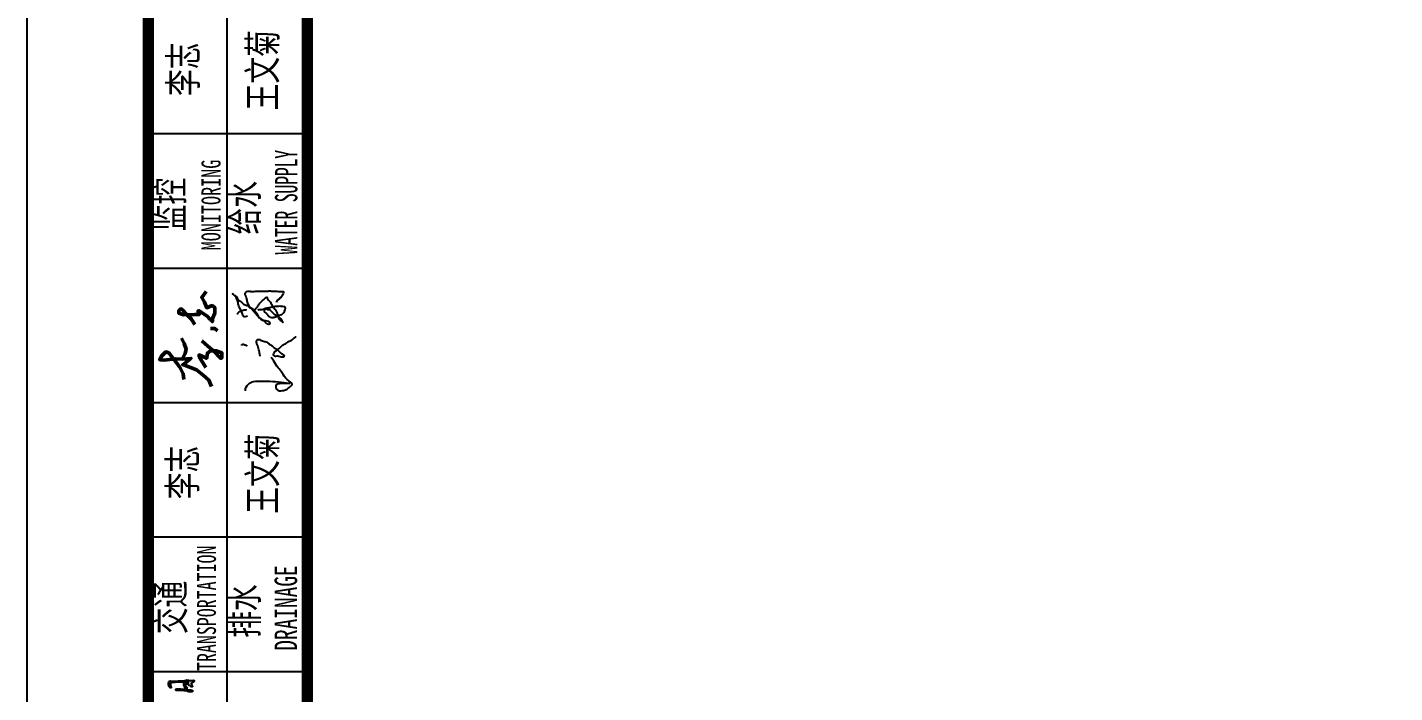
# Model space of a CAD drawing. Header units: millimetres. Extents: x 1621 to 2881, y 1542 to 1880.
# Drawn here: x 1621.2 to 1743.3, y 1652.4 to 1711.8 of the extents above; entities that cross this region are included whole.
import ezdxf

# ---------------------------------------------------------------- set-up
doc = ezdxf.new("R2010")
doc.units = ezdxf.units.MM
doc.styles.get("Standard").update_dxf_attribs({"font": '', "width": 0.7})
doc.styles.get('Standard').set_extended_font_data('仿宋_GB2312')

# ---------------------------------------------------------------- blocks, each defined once
blk = doc.blocks.new('aggh')
for points, start_tangent, end_tangent in [([(275.47, 31.64), (275.45, 31.97), (275.67, 32.06), (275.98, 32.2), (276.34, 32.37), (276.74, 32.46), (277.01, 32.56), (277.32, 32.79), (277.4, 32.92), (277.26, 32.73), (277.11, 32.55), (276.91, 32.45), (276.74, 32.23), (276.61, 32.08), (276.44, 31.82), (276.34, 31.55), (276.23, 31.46), (276.16, 31.29), (275.53, 30.74), (275.2, 30.46), (275.11, 30.19), (274.98, 29.76)], (-0.222517, 0.974929), (-0.593835, -0.804587)), ([(269.07, 31.81), (269.64, 31.55), (269.87, 31.11), (269.89, 30.32), (269.88, 29.46), (269.69, 28.02), (269.67, 28.88), (269.57, 29.16), (269.23, 29.15), (269.07, 28.89), (269.09, 28.63), (269.18, 28.3), (269.37, 28.01), (269.6, 27.8), (270.04, 28.22), (270.63, 28.67), (271.05, 29), (271.6, 29.36), (271.94, 29.59)], (0.992503, 0.122222), (0.764732, 0.644349)), ([(272.97, 32.15), (273.05, 32.08), (273.06, 32.04), (273.06, 31.94), (273.02, 31.86), (272.99, 31.77), (272.96, 31.7), (272.93, 31.66)], (0.903146, -0.429333), (-0.714285, -0.699855)), ([(274.98, 29.76), (274.79, 29.74), (274.91, 30.04), (275.12, 30.28), (275.4, 30.65), (275.76, 31.01), (276.18, 31.35), (276.52, 31.57), (276.86, 31.66), (277.11, 31.73), (277.33, 31.82), (277.54, 31.77), (277.61, 31.41), (277.59, 31.28), (277.6, 31.05), (277.62, 30.56), (277.63, 30.25), (277.63, 29.97), (277.64, 29.64), (277.62, 29.51), (277.61, 29.1), (277.6, 28.82), (277.6, 28.62), (277.59, 28.56), (277.4, 28.57), (277.27, 28.63), (277.17, 28.71), (277.04, 28.83), (276.91, 28.95), (276.85, 29.03), (276.78, 29.08), (276.74, 29.11), (276.69, 29.15)], (-0.717202, -0.696866), (-0.690772, 0.723073)), ([(275.65, 32.52), (275.93, 32.17), (276, 31.99), (276.03, 31.83), (276.03, 31.74), (276.09, 31.74)], (0.836155, -0.548494), (0.983337, -0.18179)), ([(272.03, 30.53), (272.3, 30.59), (272.69, 30.67), (272.92, 30.74), (273.17, 30.84), (273.42, 30.81), (273.48, 30.7), (273.43, 30.52), (273.31, 30.18), (273.2, 29.88), (273.05, 29.71), (272.97, 29.58), (272.77, 29.35), (272.57, 29.02), (272.31, 28.77), (272.05, 28.49), (271.97, 28.55), (271.96, 28.74), (272.04, 29.12), (272.04, 29.32), (272.19, 29.39), (272.39, 29.32), (272.54, 29.15), (272.77, 28.85), (272.98, 28.63), (273.06, 28.44), (273.19, 28.26), (273.32, 28.05), (273.49, 27.73), (273.62, 27.62), (273.67, 27.53), (273.7, 27.5), (273.69, 27.45)], (0.919781, 0.392433), (0.555861, -0.831275)), ([(275.97, 31.03), (276.15, 30.87), (276.4, 30.69), (276.64, 30.51), (277.01, 30.11), (277.12, 29.96), (276.96, 29.9), (276.73, 29.7), (276.44, 29.54), (276.31, 29.47), (276.01, 29.23), (275.78, 29.11), (275.13, 28.82), (275.07, 28.71), (274.94, 28.58), (275.38, 28.91), (275.46, 29.06), (275.59, 29.28), (275.83, 29.52), (276.01, 29.76), (276.02, 29.89), (276.09, 30.1), (275.97, 30.21), (275.71, 30.01), (275.49, 29.82), (275.36, 29.49), (275.42, 29.22), (275.55, 28.91), (275.63, 28.69), (275.72, 28.56), (276.05, 28.4), (276.25, 28.39), (276.29, 28.47), (276.31, 28.7), (276.32, 28.84), (276.31, 29.08), (276.3, 29.28), (276.25, 29.54), (276.16, 29.85), (276.11, 30.17), (276.01, 30.42), (276.01, 30.6), (275.99, 30.75)], (0.964246, -0.265009), (-0.306995, 0.951711)), ([(276.69, 29.15), (276.87, 29.01), (276.97, 28.89), (277.23, 28.66), (277.34, 28.6)], (0.667416, -0.744685), (0.972156, -0.234333))]:
    blk.add_spline(points, degree=3, dxfattribs=dict(start_tangent=start_tangent, end_tangent=end_tangent))
blk = doc.blocks.new('A$C3B8C5DC5')
at = {"linetype": 'Continuous', "lineweight": 50}
for points in [[(0.76, 4.24), (1.42, 4.31), (2.17, 4.71), (3.07, 5.41), (3.76, 5.93), (3.86, 6.26), (3.38, 6.73), (2.98, 6.93), (2.94, 6.49), (3.1, 5.18), (3.05, 4.42), (3.13, 3.45), (2.52, 4.22), (2.44, 4.37), (1.86, 2.82), (1.26, 2.1), (0.72, 1.44), (0, 1.15)], [(6.93, 3.03), (7.55, 3.41), (7.98, 3.87), (8.59, 4.44), (8.66, 4.63), (8.42, 4.82), (8.19, 4.82), (8, 4.26), (8.03, 3.06), (8.04, 2.5), (8.41, 2.66), (8.45, 2.55), (7.84, 1.66), (7.48, 1.29), (7.23, 1.06), (7.58, 1.06), (8.17, 0.79), (8.82, 0.79), (9.02, 1.09), (8.78, 1.68), (9.4, 1.94), (9.93, 2.24), (10.61, 1.77)], [(3.05, 4.42), (3.69, 4.08), (4.17, 4), (4.81, 4.21), (5.38, 4.5)], [(2.11, 1.79), (3.31, 2.53), (3.52, 2.54), (3.14, 1.72), (3.25, 1.67), (3.73, 1.61), (3.99, 1.28), (3.99, 0.62), (3.74, 0), (3.21, 0), (3.13, 0.13), (3.99, 0.95), (4.49, 1.55), (5.09, 2.25)], [(6.47, 1.27), (6.47, 0.8), (6.21, 0.48)]]:
    blk.add_lwpolyline(points, dxfattribs=at)
blk = doc.blocks.new('A$C40B702FE')
at = {"linetype": 'Continuous'}
blk.add_blockref('A$C3B8C5DC5', (0, 0), dxfattribs=at)
blk = doc.blocks.new('tk')
for points in [[(14.35, -226.76), (14.25, -226.75), (14.21, -226.74), (14.19, -226.76), (14.16, -226.8), (14.12, -226.8), (14.11, -226.8), (14.07, -226.8), (14.05, -226.81), (13.78, -226.81), (13.68, -226.81), (13.61, -226.83), (13.54, -226.83), (13.49, -226.83), (13.34, -226.84), (13.3, -226.84), (13.25, -226.85), (13.18, -226.85), (13.15, -226.84), (13.12, -226.84), (13.08, -226.84), (13.03, -226.85), (12.98, -226.86), (12.93, -226.86), (12.9, -226.85), (12.84, -226.85), (12.81, -226.84), (12.78, -226.83), (12.73, -226.84), (12.69, -226.85), (12.67, -226.86), (12.62, -226.92), (12.61, -227.04), (12.61, -227.15), (12.64, -227.23), (12.67, -227.31), (12.72, -227.41), (12.73, -227.42), (12.75, -227.44), (12.77, -227.44), (12.8, -227.43), (12.82, -227.43), (12.84, -227.43), (12.85, -227.42), (12.86, -227.4), (12.85, -227.38), (12.82, -227.31), (12.79, -227.24), (12.78, -227.18), (12.76, -227.1), (12.76, -227.02), (12.77, -226.99), (12.8, -226.97), (12.84, -226.98), (12.9, -226.99), (12.96, -226.98), (13.2, -226.98), (13.65, -226.94), (13.77, -226.94), (13.9, -226.94), (14.03, -226.94), (14.08, -226.93), (14.11, -226.92), (14.13, -226.93), (14.17, -226.93), (14.23, -226.93), (14.26, -226.92), (14.29, -226.92), (14.33, -226.92), (14.35, -226.93), (14.36, -226.96), (14.38, -226.99), (14.38, -227.01), (14.36, -227.01), (14.32, -227.02), (14.3, -227.01), (14.27, -226.98), (14.23, -226.97), (14.18, -226.96), (14.15, -226.95), (14.11, -226.94), (14.07, -226.95), (14.03, -226.97), (14.01, -226.99), (13.98, -227.02), (13.97, -227.06), (13.97, -227.1), (13.98, -227.2), (14, -227.31), (14.05, -227.4), (14.08, -227.47), (14.11, -227.51), (14.12, -227.52), (14.15, -227.53), (14.2, -227.51), (14.24, -227.49), (14.25, -227.46), (14.26, -227.42), (14.26, -227.4), (14.24, -227.39), (14.21, -227.36), (14.19, -227.37), (14.18, -227.35), (14.16, -227.33), (14.13, -227.32), (14.13, -227.3), (14.13, -227.28), (14.12, -227.26), (14.12, -227.23), (14.12, -227.2), (14.1, -227.18), (14.09, -227.16), (14.1, -227.14), (14.13, -227.11), (14.15, -227.1), (14.18, -227.1), (14.21, -227.11), (14.28, -227.12), (14.32, -227.14), (14.38, -227.19), (14.39, -227.2), (14.4, -227.2), (14.43, -227.2), (14.46, -227.22), (14.54, -227.27), (14.61, -227.31), (14.63, -227.35), (14.66, -227.35), (14.68, -227.35), (14.72, -227.35), (14.74, -227.33), (14.74, -227.3), (14.73, -227.25), (14.7, -227.15), (14.65, -227.09), (14.64, -227.07), (14.69, -227.01), (14.72, -227), (14.79, -226.97), (14.85, -226.95), (14.88, -226.91), (14.91, -226.87), (14.91, -226.83), (14.9, -226.79), (14.87, -226.78), (14.84, -226.77), (14.82, -226.78), (14.8, -226.79), (14.77, -226.8), (14.75, -226.79), (14.72, -226.79), (14.7, -226.79), (14.39, -226.78), (14.38, -226.77)], [(13.25, -227.65), (13.25, -227.6), (13.26, -227.56), (13.27, -227.55), (13.3, -227.55), (13.36, -227.54), (13.41, -227.53), (13.44, -227.54), (13.47, -227.55), (13.52, -227.54), (13.54, -227.53), (13.58, -227.54), (13.62, -227.54), (13.67, -227.54), (13.69, -227.54), (13.73, -227.55), (13.75, -227.55), (13.79, -227.56), (13.83, -227.55), (13.86, -227.55), (13.88, -227.56), (13.89, -227.56), (13.9, -227.57), (13.93, -227.57), (13.98, -227.57), (14, -227.56), (14.03, -227.57), (14.07, -227.58), (14.11, -227.58), (14.14, -227.58), (14.23, -227.59), (14.31, -227.6), (14.37, -227.63), (14.41, -227.63), (14.5, -227.64), (14.54, -227.63), (14.6, -227.62), (14.65, -227.64), (14.7, -227.64), (14.75, -227.67), (14.77, -227.7), (14.78, -227.73), (14.76, -227.77), (14.71, -227.8), (14.65, -227.81), (14.55, -227.8), (14.42, -227.79), (14.32, -227.76), (14.27, -227.73), (14.16, -227.72), (13.99, -227.7), (13.87, -227.69), (13.7, -227.68), (13.52, -227.67), (13.43, -227.67), (13.32, -227.67), (13.28, -227.67), (13.26, -227.66)]]:
    blk.add_hatch(color=256).paths.add_polyline_path(points)
for p, q in [((17.8, -10), (17.8, -262)), ((25, -178), (10.8, -178)), ((25, -190), (10.8, -190)), ((25, -202), (10.8, -202)), ((25, -214), (10.8, -214)), ((25, -226), (10.8, -226))]:
    blk.add_line(p, q)
at = {"color": 7, "true_color": 0xffffff, "flags": 128}
blk.add_lwpolyline([(420, -297), (0, -297), (0, 0), (420, 0)], close=True, dxfattribs=at)
at = {"const_width": 1}
blk.add_lwpolyline([(25, -287), (10.8, -287), (10.8, -10), (25, -10)], dxfattribs=at)
at = {"const_width": 1, "flags": 128}
blk.add_lwpolyline([(410, -10), (25, -10), (25, -287), (410, -287)], close=True, dxfattribs=at)
for points in [[(12.72, -227.41), (12.67, -227.31), (12.64, -227.23), (12.61, -227.15), (12.61, -227.04), (12.62, -226.92), (12.67, -226.86), (12.69, -226.85), (12.73, -226.84), (12.78, -226.83), (12.81, -226.84), (12.84, -226.85), (12.9, -226.85), (12.93, -226.86), (12.98, -226.86), (13.03, -226.85), (13.08, -226.84), (13.12, -226.84), (13.15, -226.84), (13.18, -226.85), (13.25, -226.85), (13.3, -226.84), (13.34, -226.84), (13.49, -226.83), (13.54, -226.83), (13.61, -226.83), (13.68, -226.81), (13.78, -226.81), (14.05, -226.81), (14.07, -226.8), (14.11, -226.8), (14.12, -226.8), (14.16, -226.8), (14.19, -226.76), (14.21, -226.74), (14.25, -226.75), (14.35, -226.76), (14.38, -226.77), (14.39, -226.78), (14.7, -226.79), (14.72, -226.79), (14.75, -226.79), (14.77, -226.8), (14.8, -226.79), (14.82, -226.78), (14.84, -226.77), (14.87, -226.78), (14.9, -226.79), (14.91, -226.83), (14.91, -226.87), (14.88, -226.91), (14.85, -226.95), (14.79, -226.97), (14.72, -227), (14.69, -227.01), (14.64, -227.07), (14.64, -227.08), (14.65, -227.09), (14.7, -227.15), (14.73, -227.25), (14.74, -227.3), (14.74, -227.33), (14.72, -227.35), (14.68, -227.35), (14.66, -227.35), (14.63, -227.35), (14.61, -227.31), (14.54, -227.27), (14.46, -227.22), (14.43, -227.2), (14.4, -227.2), (14.39, -227.2), (14.38, -227.19), (14.32, -227.14), (14.28, -227.12), (14.21, -227.11), (14.18, -227.1), (14.15, -227.1), (14.13, -227.11), (14.1, -227.14), (14.09, -227.16), (14.1, -227.18), (14.12, -227.2), (14.12, -227.23), (14.12, -227.26), (14.13, -227.28), (14.13, -227.3), (14.13, -227.32), (14.16, -227.33), (14.18, -227.35), (14.19, -227.37), (14.21, -227.36), (14.24, -227.39), (14.26, -227.4), (14.26, -227.42), (14.25, -227.46), (14.24, -227.49), (14.2, -227.51), (14.15, -227.53), (14.12, -227.52), (14.11, -227.51), (14.08, -227.47), (14.05, -227.4), (14, -227.31), (13.98, -227.2), (13.97, -227.1), (13.97, -227.06), (13.98, -227.02), (14.01, -226.99), (14.03, -226.97), (14.07, -226.95), (14.11, -226.94), (14.15, -226.95), (14.18, -226.96), (14.23, -226.97), (14.27, -226.98), (14.3, -227.01), (14.32, -227.02), (14.36, -227.01), (14.38, -227.01), (14.38, -226.99), (14.36, -226.96), (14.35, -226.93), (14.33, -226.92), (14.29, -226.92), (14.26, -226.92), (14.23, -226.93), (14.17, -226.93), (14.13, -226.93), (14.11, -226.92), (14.08, -226.93), (14.03, -226.94), (13.9, -226.94), (13.77, -226.94), (13.65, -226.94), (13.2, -226.98), (12.96, -226.98), (12.9, -226.99), (12.84, -226.98), (12.8, -226.97), (12.77, -226.99), (12.76, -227.02), (12.76, -227.1), (12.78, -227.18), (12.79, -227.24), (12.82, -227.31), (12.85, -227.38), (12.86, -227.4), (12.85, -227.42), (12.84, -227.43), (12.82, -227.43), (12.8, -227.43), (12.77, -227.44), (12.75, -227.44), (12.73, -227.42), (12.72, -227.41)], [(13.25, -227.65), (13.25, -227.6), (13.26, -227.56), (13.27, -227.55), (13.3, -227.55), (13.36, -227.54), (13.41, -227.53), (13.44, -227.54), (13.47, -227.55), (13.52, -227.54), (13.54, -227.53), (13.58, -227.54), (13.62, -227.54), (13.67, -227.54), (13.69, -227.54), (13.73, -227.55), (13.75, -227.55), (13.79, -227.56), (13.83, -227.55), (13.86, -227.55), (13.88, -227.56), (13.89, -227.56), (13.9, -227.57), (13.93, -227.57), (13.98, -227.57), (14, -227.56), (14.03, -227.57), (14.07, -227.58), (14.11, -227.58), (14.14, -227.58), (14.23, -227.59), (14.31, -227.6), (14.37, -227.63), (14.41, -227.63), (14.5, -227.64), (14.54, -227.63), (14.6, -227.62), (14.65, -227.64), (14.7, -227.64), (14.75, -227.67), (14.77, -227.7), (14.78, -227.73), (14.76, -227.77), (14.71, -227.8), (14.65, -227.81), (14.55, -227.8), (14.42, -227.79), (14.32, -227.76), (14.27, -227.73), (14.16, -227.72), (13.99, -227.7), (13.87, -227.69), (13.7, -227.68), (13.52, -227.67), (13.43, -227.67), (13.32, -227.67), (13.28, -227.67), (13.26, -227.66), (13.25, -227.65)]]:
    blk.add_lwpolyline(points)
at = {"rotation": 90}
for name, p, xscale, yscale, zscale in [('A$C40B702FE', (17.37, -200.54), 0.8, 0.8, 0.8), ('aggh', (52.55, -480.76), 1.04, 1.04, 0.959999999999991)]:
    blk.add_blockref(name, p, dxfattribs=dict(at, xscale=xscale, yscale=yscale, zscale=zscale))
at = {"attachment_point": 1, "rotation": 90}
for s, insert, char_height, width in [('王文菊', (19.75, -175.89), 2.5, 7.7865), ('李志', (12.66, -174.61), 2.5, 5.2251), ('MONITORING', (15.55, -188.39), 1.7, 8.7336), ('{\\W0.6;\\T0.95;WATER SUPPLY}', (22.11, -188.76), 2, 15.0015), ('监控', (11.46, -186.69), 2.5, 5.3592), ('\\pt5;给水', (18.09, -186.98), 2.5, 8.583), ('王文菊', (19.75, -211.89), 2.5, 7.7865), ('李志', (12.61, -210.61), 2.5, 5.2251), ('TRANSPORTATION', (15.16, -225.94), 1.68, 4.6994), ('DRAINAGE', (22.08, -224.13), 2, 4.6994), ('交通', (11.54, -222.65), 2.5, 5.2251), ('\\pt5;排水', (18.09, -222.98), 2.5, 8.583)]:
    blk.add_mtext(s, dxfattribs=dict(at, insert=insert, char_height=char_height, width=width))

msp = doc.modelspace()

# ---------------------------------------------------------------- block references
msp.add_blockref('tk', (1621.18, 1880.27))

doc.saveas('drawing.dxf')
